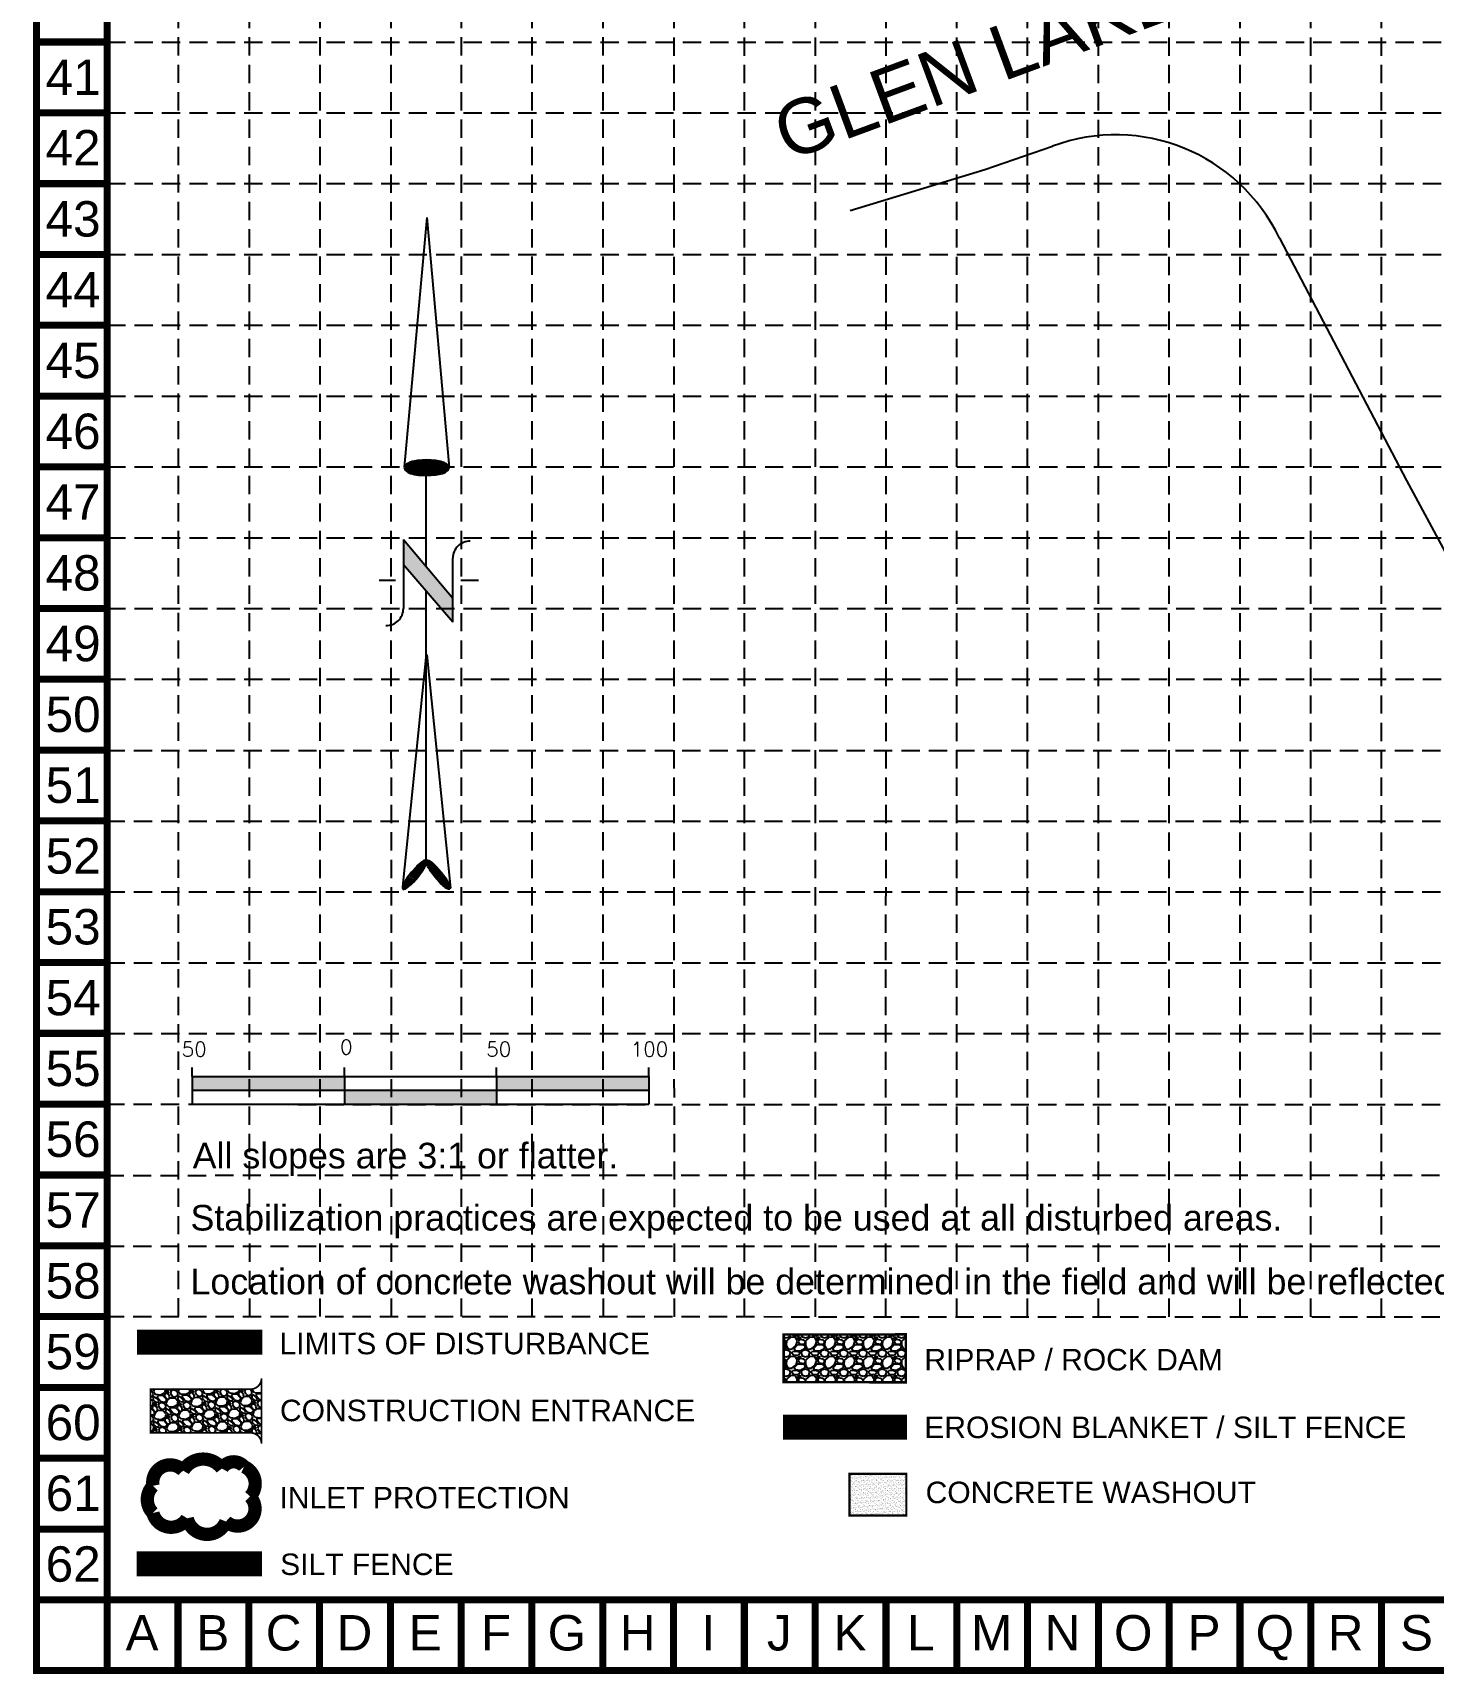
# Model space of a CAD drawing. Header units: feet. Extents: x -1330 to -864, y 1503 to 2248.
# Drawn here: x -1329.7 to -1099.8, y 1503.4 to 1772.8 of the extents above; entities that cross this region are included whole.
import ezdxf
from ezdxf.enums import TextEntityAlignment as Align

# ---------------------------------------------------------------- set-up
doc = ezdxf.new("R2010")
doc.units = ezdxf.units.FT
doc.header["$LTSCALE"] = 40
doc.header["$MEASUREMENT"] = 0
for name, pattern in [('ACAD_ISO02W100', [15, 12, -3]), ('DASHED', [0.75, 0.5, -0.25]), ('HIDDEN', [0.375, 0.25, -0.125]), ('PHANTOM2', [1.25, 0.625, -0.125, 0.125, -0.125, 0.125, -0.125])]:
    doc.linetypes.add(name, pattern=pattern)
for name, color, linetype in [('BASE', 7, 'Continuous'), ('BND-HOLD', 6, 'PHANTOM2'), ('EX-PAV-TC', 1, 'Continuous'), ('EX-STM', 7, 'Continuous'), ('GRID', 254, 'HIDDEN'), ('NARROW', 7, 'Continuous'), ('STREET-NAMES', 4, 'Continuous')]:
    doc.layers.add(name, color=color, linetype=linetype)
doc.styles.add('L120', font='simplex.shx', dxfattribs={"height": 4.8})
doc.styles.add("L200'", font='ARIAL.TTF', dxfattribs={"height": 0.001969})
doc.styles.get("Standard").update_dxf_attribs({"font": 'ARIAL.TTF'})

# ---------------------------------------------------------------- blocks, each defined once
blk = doc.blocks.new('washout')
at = {"layer": 'BASE'}
h = blk.add_hatch(dxfattribs=at)
h.set_pattern_fill('AR-SAND', color=30, scale=1.29438, style=0)
h.set_pattern_definition([(37.5, (1095.3101, -97.0785), (-0.0815373, 2.494042), [0, -1.9674576, 0, -2.200446, 0, -2.1033675]), (7.5, (1095.31, -97.0785), (2.290764, 3.652929), [0, -1.0613916, 0, -1.7733006, 0, -0.6795495]), (327.5, (1093.718, -97.0785), (4.030883, 0.007325), [0, -0.64719, 0, -2.329884, 0, -3.041793]), (317.5, (1093.718, -97.0785), (3.89107, 1.136046), [0, -0.323595, 0, -1.5273684, 0, -1.747413])])
h.paths.add_polyline_path([(44.3, 0), (44.3, 32.4), (0, 32.4), (0, 0)])
at = {"layer": 'BASE', "color": 30, "linetype": 'ACAD_ISO02W100', "const_width": 1.62}
blk.add_lwpolyline([(0, 0), (44.3, 0), (44.3, 32.4), (0, 32.4)], close=True, dxfattribs=at)
blk = doc.blocks.new('North Arrow')
at = {"layer": 'NARROW'}
for p, q in [((32.43, 3.06), (32.43, 4.63)), ((0, 0), (22.36, 2)), ((28.77, -2.09), (34.02, 2.32)), ((36.18, 2.33), (30.46, 2.33)), ((36.16, 2.32), (31.04, -2.09)), ((39.1, 0.01), (59.96, 2.11)), ((0, 0), (22.33, -2.02)), ((31.2, -0.05), (21.66, -0.05)), ((21.66, -0.05), (21.66, -0.05)), ((57.45, -0.05), (33.41, -0.05)), ((59.83, -2.14), (39.04, -0.01)), ((57.69, -0.03), (57.77, -0.01)), ((57.77, -0.05), (57.69, -0.03)), ((28.77, -2.09), (34.95, -2.09)), ((32.43, -4.26), (32.43, -2.8))]:
    blk.add_line(p, q, dxfattribs=at)
blk.add_lwpolyline([(22.36, -2.03), (22.59, -1.93, 0.091577), (22.87, -1.44, 0.048306), (23.03, -0.75), (23.07, -0.01), (23.01, 0.82, 0.048306), (22.87, 1.42, 0.091577), (22.59, 1.91), (22.36, 2.01), (22.14, 1.91, 0.091577), (21.86, 1.42, 0.048306), (21.72, 0.82), (21.66, -0.01), (21.72, -0.83, 0.048306), (21.86, -1.44, 0.091577), (22.14, -1.93)], format="xyb", close=True, dxfattribs=at)
for points in [[(57.46, -0.03), (57.44, 0.08, -0.066818), (57.67, 0.47, -0.03073), (58.01, 0.84), (58.52, 1.29), (59.07, 1.7, -0.03073), (59.5, 1.95, -0.066818), (59.93, 2.1), (60.04, 2.06)], [(60.04, 2.06), (60.05, 1.95, -0.066818), (59.82, 1.56, -0.03073), (59.43, 1.14), (58.97, 0.74), (58.42, 0.33, -0.03073), (57.99, 0.08, -0.036692), (57.76, -0.02)], [(57.46, -0.04), (57.44, -0.15, 0.066818), (57.67, -0.54, 0.03073), (58.01, -0.9), (58.52, -1.36), (59.07, -1.77, 0.03073), (59.5, -2.02, 0.066818), (59.93, -2.17), (60.04, -2.13)], [(60.04, -2.13), (60.05, -2.01, 0.066818), (59.82, -1.63, 0.03073), (59.43, -1.2), (58.97, -0.8), (58.42, -0.4, 0.03073), (57.99, -0.15, 0.036692), (57.76, -0.05)]]:
    blk.add_lwpolyline(points, format="xyb", dxfattribs=at)
for centre, start, end in [((30.46, 3.86), 178.8769, 270), ((34.95, -3.62), 358.8769, 90)]:
    blk.add_arc(centre, 1.53, start, end, dxfattribs=at)
for points in [[(23.02, 0.75), (21.85, 1.42), (22.87, 1.44), (22.14, 1.91)], [(22.87, 1.44), (22.14, 1.91), (22.59, 1.91), (22.36, 2)], [(31.05, -2.09), (36.15, 2.36), (28.75, -2.06), (34.01, 2.36)], [(59.26, 1), (58.69, 1.42), (59.45, 1.15), (59, 1.65)], [(59.45, 1.15), (59, 1.65), (59.62, 1.34), (59.28, 1.82)], [(59.62, 1.34), (59.28, 1.82), (59.81, 1.55), (59.49, 1.95)], [(59.81, 1.55), (59.49, 1.95), (59.93, 1.73), (59.69, 2.04)], [(59.93, 1.73), (59.69, 2.04), (60.05, 1.94), (59.93, 2.1)], [(60.05, 1.94), (59.93, 2.1), (60.04, 2.06)], [(23.03, -0.76), (21.67, -0.05), (23.07, -0.05), (21.72, 0.82)], [(23.07, -0.05), (21.72, 0.82), (23.02, 0.75), (21.85, 1.42)], [(57.44, 0.08), (57.7, -0.01), (57.5, 0.21), (57.77, -0.01)], [(57.45, -0.04), (57.69, -0.02), (57.44, 0.08), (57.7, -0.01)], [(57.5, 0.21), (57.77, -0.01), (57.6, 0.39), (57.94, 0.06)], [(57.6, 0.39), (57.94, 0.06), (57.68, 0.5), (58.07, 0.13)], [(57.68, 0.5), (58.07, 0.13), (57.84, 0.66), (58.29, 0.26)], [(57.84, 0.66), (58.29, 0.26), (58.03, 0.86), (58.52, 0.41)], [(58.03, 0.86), (58.52, 0.41), (58.26, 1.07), (58.73, 0.57)], [(58.26, 1.07), (58.73, 0.57), (58.52, 1.3), (59.05, 0.81)], [(58.52, 1.3), (59.05, 0.81), (58.7, 1.42), (59.26, 0.99)], [(22.87, -1.44), (21.72, -0.87), (23.03, -0.76), (21.67, -0.05)], [(22.58, -1.93), (21.86, -1.45), (22.87, -1.44), (21.72, -0.87)], [(22.36, -2.01), (22.14, -1.93), (22.58, -1.93), (21.86, -1.45)], [(57.44, -0.14), (57.69, -0.02), (57.45, -0.04), (57.69, -0.02)], [(57.46, -0.19), (57.7, -0.03), (57.44, -0.14), (57.69, -0.02)], [(57.53, -0.33), (57.76, -0.05), (57.46, -0.19), (57.7, -0.03)], [(57.63, -0.48), (57.9, -0.1), (57.53, -0.33), (57.76, -0.05)], [(57.78, -0.66), (58.09, -0.2), (57.63, -0.48), (57.9, -0.1)], [(57.97, -0.87), (58.34, -0.35), (57.78, -0.66), (58.09, -0.2)], [(58.24, -1.11), (58.61, -0.54), (57.97, -0.87), (58.34, -0.35)], [(58.61, -1.43), (58.93, -0.77), (58.24, -1.11), (58.61, -0.54)], [(58.91, -1.64), (59.2, -1), (58.61, -1.43), (58.93, -0.77)], [(59.12, -1.79), (59.57, -1.36), (58.92, -1.65), (59.2, -1.01)], [(59.35, -1.93), (59.81, -1.62), (59.12, -1.79), (59.57, -1.36)], [(59.54, -1.32), (59.41, -1.18), (59.21, -1.01)], [(59.58, -2.05), (59.93, -1.79), (59.35, -1.93), (59.81, -1.62)], [(59.78, -2.13), (60.05, -2.01), (59.58, -2.05), (59.93, -1.79)], [(59.92, -2.17), (60.04, -2.13), (59.78, -2.13), (60.05, -2.01)]]:
    blk.add_solid(points, dxfattribs=at)
blk = doc.blocks.new('scale')
h = blk.add_hatch(color=7)
h.paths.add_polyline_path([(0, -7.5), (0, -3), (-50, -3), (-50, -7.5)])
h.paths.add_polyline_path([(0, -7.5), (0, -12.01), (50, -12.01), (50, -7.5)])
h.paths.add_polyline_path([(50, -3), (50, -7.5), (100, -7.5), (100, -3)])
at = {"color": 7}
for p, q in [((-50, -3), (-50, 0)), ((0, -3), (0, 0)), ((50, -3), (50, 0)), ((100, -3), (100, 0)), ((-50, -3), (0, -3)), ((-50, -3), (-50, -12.01)), ((0, -3), (100, -3)), ((0, -3), (0, -12.01)), ((50, -3), (50, -12.01)), ((100, -3), (100, -12.01)), ((-50, -7.5), (100, -7.5)), ((-50, -12.01), (0, -12.01)), ((0, -12.01), (100, -12.01))]:
    blk.add_line(p, q, dxfattribs=at)
at = {"color": 7, "style": 'L120'}
for s, p in [('50', (-53.42, 3.58)), ('0', (-1.42, 4.31)), ('50', (46.58, 3.58)), ('100', (94.02, 3.58))]:
    blk.add_text(s, height=4.8, dxfattribs=at).set_placement(p)

msp = doc.modelspace()

# ---------------------------------------------------------------- hatches: boundary and pattern name
at = {"layer": 'BASE', "linetype": 'ACAD_ISO02W100'}
h = msp.add_hatch(dxfattribs=at)
h.set_pattern_fill('GRAVEL', color=240, scale=3.152919, style=0)
h.set_pattern_definition([(228.0128, (-1430.8159, 1392.06155), (-25.22334661, -28.37627544), [0.42418, -41.994006]), (184.9697, (-1431.09967, 1391.74626), (37.83503159, 3.152891615), [0.727908, -72.06288]), (132.5104, (-1431.82484, 1391.6832), (31.52916097, -34.6821366), [0.513257, -50.812544]), (267.2737, (-1433.05448, 1390.89497), (3.15290647, 63.05838139), [0.662863, -65.623463]), (292.8337, (-1433.08601, 1390.23286), (-15.76462635, 37.83501696), [0.64999, -64.3491]), (357.2737, (-1432.83378, 1389.6338), (-63.05838139, 3.15290647), [0.662863, -65.623463]), (37.6942, (-1432.17166, 1389.60227), (-40.98797046, -31.52915998), [0.876603, -86.78362]), (72.2553, (-1431.47802, 1390.13827), (22.070467096, 69.364206626), [0.827603, -81.932766]), (121.4296, (-1431.22579, 1390.9265), (-25.22337815, 40.98793165), [0.665108, -65.84579]), (175.2364, (-1431.5726, 1391.49402), (34.68211224, -3.15289233), [0.759324, -37.20685]), (222.3974, (-1432.32931, 1391.55708), (-37.835051455, -34.68208429), [0.98197, -97.215135]), (138.8141, (-1429.9331, 1390.86344), (-22.07044245, 18.91750567), [0.335158, -33.180828]), (171.4692, (-1430.18532, 1391.08415), (40.98794189, -6.30586299), [0.637637, -63.126203]), (225, (-1430.816, 1391.1787), (-4e-16, -3.15292), [0.44589, -4.01301]), (203.1986, (-1431.0366, 1391.5571), (15.76459427, 6.3058422), [0.24012, -23.771796]), (291.8014, (-1431.2573, 1391.4625), (-3.1529187, 9.4587579), [0.33958, -16.63941]), (30.9638, (-1431.1312, 1391.1472), (9.4587508, 6.3058459), [0.551537, -17.832983]), (161.5651, (-1430.6583, 1391.431), (6.3058394, -3.152914), [0.398816, -9.57159]), (16.3895, (-1433.086, 1391.4625), (31.52919716, 9.45873408), [0.558697, -55.31117]), (70.3462, (-1432.55001, 1391.62014), (-12.61166111, -34.68211599), [0.468716, -46.402796]), (293.1986, (-1430.65826, 1392.06155), (-6.3058422, 15.76459427), [0.480237, -23.53168]), (343.6105, (-1430.46909, 1391.62014), (-31.52919716, 9.45873408), [0.558697, -55.31117]), (339.444, (-1433.086, 1389.5077), (-15.76460093, 6.30582542), [0.53877, -26.399782]), (294.7751, (-1432.58154, 1389.3185), (-15.76457049, 34.68212004), [0.45143, -44.691502]), (66.8014, (-1430.62673, 1388.90863), (6.3058422, 15.76459427), [0.480237, -23.53168]), (17.354, (-1430.43756, 1389.35004), (-40.98795367, -12.61165876), [0.528527, -52.324028]), (69.444, (-1432.17166, 1388.90863), (-6.30582542, -15.76460093), [0.269385, -26.669167]), (101.3099, (-1430.8159, 1388.90863), (-3.1529116, 12.6116785), [0.160767, -15.916027]), (165.9638, (-1430.8474, 1389.0663), (9.4587588, -3.1529129), [0.64999, -12.349826]), (186.009, (-1431.47802, 1389.22392), (31.52918945, 3.15291687), [0.602365, -59.634068]), (303.6901, (-1431.1312, 1390.8634), (-3.1529232, 6.3058367), [0.45472, -10.91329]), (353.1572, (-1430.87897, 1390.48509), (53.59962139, -6.305863263), [0.793886, -78.594588]), (60.9454, (-1430.09074, 1390.3905), (-12.61167618, -22.07043437), [0.324612, -32.136676]), (90, (-1429.933, 1390.6743), (-3.15292, 3.15292), [0.189175, -2.963744]), (120.2564, (-1431.54108, 1389.3185), (12.61165997, -22.0704409), [0.438016, -43.363735]), (48.0128, (-1431.76178, 1389.69686), (25.22334661, 28.37627544), [0.848362, -41.569825]), (0, (-1431.1943, 1390.3274), (3.15292, 3.15292), [0.81976, -2.33316]), (325.3048, (-1430.3745, 1390.32744), (-31.52917213, 22.07046031), [0.49852, -49.353505]), (254.0546, (-1429.9646, 1390.0437), (-3.1529187, -12.6116765), [0.45907, -22.494526]), (207.646, (-1430.09074, 1389.60227), (-59.90544822, -31.52921455), [0.747447, -73.99735]), (175.4261, (-1430.75285, 1389.25545), (-40.98794906, 3.15290263), [0.79075, -78.28406])])
h.paths.add_polyline_path([(-1206.48, 1551.29), (-1186.41, 1551.26), (-1186.41, 1559.14), (-1206.48, 1559.11)])
at = {"layer": 'BASE'}
h = msp.add_hatch(dxfattribs=at)
h.set_pattern_fill('GRAVEL', color=4, scale=2.868692, angle=-43.9343, style=0)
h.set_pattern_definition([(184.078545, (-5320.178, -192.32963), (-34.4403174, -2.669518451), [0.3859423, -38.2083568]), (141.0354448, (-5320.56297, -192.35708), (26.7805686364, -21.81886875), [0.6622891, -65.5666017]), (88.576145, (-5321.07792, -191.9406), (-1.235849436, -42.6282573965), [0.4669886, -46.2319268]), (223.339445, (-5322.3812, -191.68081), (41.873671805, 39.3266041347), [0.603108, -59.7076805]), (248.899445, (-5322.81984, -192.09474), (13.5554236727, 34.7421620875), [0.5913951, -58.5481983]), (313.339445, (-5323.03275, -192.64648), (-39.3266041347, 41.873671805), [0.603108, -59.7076805]), (353.7599448, (-5322.61883, -193.08512), (-46.7599527395, 5.2166304485), [0.7975795, -78.960305]), (28.3210448, (-5321.82597, -193.17181), (58.2495733175, 31.515916075), [0.7529971, -74.5467426]), (77.495345, (-5321.1631, -192.81458), (9.348267827, 42.7791797885), [0.6051505, -59.9099663]), (131.302145, (-5321.03208, -192.22379), (20.733970211, -23.960140296), [0.6908728, -33.8527505]), (178.4631448, (-5321.488075, -191.70478), (-46.6844982377, 1.1603861356), [0.8934483, -88.451446]), (94.879845, (-5320.35592, -193.67196), (-2.518607895, 26.327836977), [0.3049448, -30.1896636]), (127.534945, (-5320.38186, -193.36812), (22.875239321, -30.0068011956), [0.5801556, -57.4355418]), (181.065745, (-5320.7353, -192.908), (-1.9903921, -2.06585), [0.4056932, -3.6512478]), (159.264345, (-5320.64108, -192.52084), (14.310031866, -5.820255538), [0.2184738, -21.6288307]), (247.867145, (-5320.8454, -192.4435), (3.905325887, 8.187939956), [0.3089667, -15.1394113]), (347.029545, (-5320.9618, -192.7297), (10.17833193, -1.839466736), [0.5018174, -16.225386]), (117.630845, (-5320.4728, -192.8423), (2.14131128, -6.04662993), [0.3628637, -8.7087369]), (332.455245, (-5322.04359, -191.28906), (26.6296580965, -13.7063864153), [0.5083322, -50.3250133]), (26.411945, (-5321.59288, -191.52413), (-30.157698402, -14.7627907605), [0.4264626, -42.2197057]), (249.264345, (-5320.0747, -192.42915), (5.820255538, 14.310031866), [0.4369448, -21.4103598]), (299.676245, (-5320.22942, -192.83779), (-14.68733809, 26.1014524256), [0.5083322, -50.3250133]), (295.509745, (-5323.27763, -192.5699), (-6.348475546, 14.083651633), [0.490202, -24.019911]), (250.840845, (-5323.06652, -193.0123), (11.56508272, 32.676291952), [0.4107335, -40.6626803]), (22.867145, (-5322.04445, -194.5149), (14.083658434, 6.348460573), [0.4369448, -21.4103598]), (333.419745, (-5321.64184, -194.3451), (-34.817600864, 17.611707514), [0.4808817, -47.6071546]), (25.509745, (-5323.0567, -193.5396), (-14.083651633, -6.348475546), [0.245101, -24.265012]), (57.375645, (-5322.1684, -194.3955), (5.89572305, 10.253785766), [0.1462746, -14.4812387]), (122.029545, (-5322.08954, -194.2723), (4.20716156, -8.03702094), [0.5913951, -11.2365218]), (142.074745, (-5322.40319, -193.77091), (22.648883183, -17.838066604), [0.5480635, -54.2582134]), (259.755845, (-5321.1409, -192.9156), (1.91493002, 6.12209196), [0.4137285, -9.9294857]), (309.2229448, (-5321.21452, -193.32274), (31.1386387993, -37.968369546), [0.7223194, -71.5094923]), (17.011145, (-5320.75777, -193.88232), (-22.196138774, -6.499380209), [0.295349, -29.239639]), (46.065745, (-5320.4753, -193.796), (-0.0754579, 4.0562409), [0.1721215, -2.6965702]), (76.322145, (-5322.3848, -193.66913), (-5.669358562, -22.4225064), [0.3985301, -39.4546083]), (4.078545, (-5322.29055, -193.2819), (34.4403174, 2.669518451), [0.7718846, -37.8224145]), (316.065745, (-5321.5206, -193.227), (4.0562409, 0.0754579), [0.7458598, -2.1228318]), (281.370545, (-5320.9835, -193.7445), (-6.725724024, 34.36486689), [0.4535803, -44.9044167]), (210.120345, (-5320.89408, -194.18918), (-10.027415396, -6.273006398), [0.4176872, -20.4667037]), (163.7117448, (-5321.25536, -194.39878), (-59.1550594836, 17.1589207536), [0.6800664, -67.3266846]), (131.4918448, (-5321.90814, -194.20804), (-24.865661614, 27.9409292846), [0.719465, -71.2269578])])
edge = h.paths.add_edge_path()
edge.add_line((-1292.2, 1541.18), (-1292.2, 1551.94))
edge.add_arc((-1293.99, 1551.94), 1.79, -89.9609, 0, ccw=False)
edge.add_line((-1293.99, 1550.14), (-1310.43, 1550.14))
edge.add_line((-1310.43, 1550.14), (-1310.43, 1542.96))
edge.add_line((-1310.43, 1542.96), (-1293.99, 1542.97))
edge.add_arc((-1293.99, 1541.18), 1.79, 0, 90.0391, ccw=False)

# ---------------------------------------------------------------- linework, layer by layer
at = {"layer": 'BASE', "const_width": 1.16}
for points in [[(-864.23, 1503.94), (-864.23, 2247.83), (-1329.16, 2247.83), (-1329.16, 1503.94)], [(-875.85, 1515.56), (-875.85, 2236.21), (-1317.54, 2236.21), (-1317.54, 1515.56)]]:
    msp.add_lwpolyline(points, close=True, dxfattribs=at)
for points in [[(-1317.54, 1771.28), (-1329.16, 1771.28)], [(-1317.54, 1759.65), (-1329.16, 1759.65)], [(-1317.54, 1748.03), (-1329.16, 1748.03)], [(-1317.54, 1736.41), (-1329.16, 1736.41)], [(-1317.54, 1724.78), (-1329.16, 1724.78)], [(-1317.54, 1713.16), (-1329.16, 1713.16)], [(-1317.54, 1701.54), (-1329.16, 1701.54)], [(-1317.54, 1689.91), (-1329.16, 1689.91)], [(-1317.54, 1678.29), (-1329.16, 1678.29)], [(-1317.54, 1666.67), (-1329.16, 1666.67)], [(-1317.54, 1655.04), (-1329.16, 1655.04)], [(-1317.54, 1643.42), (-1329.16, 1643.42)], [(-1317.54, 1631.8), (-1329.16, 1631.8)], [(-1317.54, 1620.17), (-1329.16, 1620.17)], [(-1317.54, 1608.55), (-1329.16, 1608.55)], [(-1317.54, 1596.92), (-1329.16, 1596.92)], [(-1317.54, 1585.3), (-1329.16, 1585.3)], [(-1317.54, 1573.68), (-1329.16, 1573.68)], [(-1317.54, 1562.05), (-1329.16, 1562.05)], [(-1317.54, 1550.43), (-1329.16, 1550.43)], [(-1317.54, 1538.81), (-1329.16, 1538.81)], [(-1317.54, 1527.18), (-1329.16, 1527.18)], [(-1317.54, 1515.56), (-1329.16, 1515.56)], [(-1317.54, 1515.56), (-1317.54, 1503.94)], [(-1305.91, 1515.56), (-1305.91, 1503.94)], [(-1294.29, 1515.56), (-1294.29, 1503.94)], [(-1282.67, 1515.56), (-1282.67, 1503.94)], [(-1271.04, 1515.56), (-1271.04, 1503.94)], [(-1259.42, 1515.56), (-1259.42, 1503.94)], [(-1247.8, 1515.56), (-1247.8, 1503.94)], [(-1236.17, 1515.56), (-1236.17, 1503.94)], [(-1224.55, 1515.56), (-1224.55, 1503.94)], [(-1212.93, 1515.56), (-1212.93, 1503.94)], [(-1201.3, 1515.56), (-1212.93, 1515.56)], [(-1201.3, 1515.56), (-1201.3, 1503.94)], [(-1189.68, 1515.56), (-1189.68, 1503.94)], [(-1178.06, 1515.56), (-1178.06, 1503.94)], [(-1166.43, 1515.56), (-1166.43, 1503.94)], [(-1154.81, 1515.56), (-1154.81, 1503.94)], [(-1143.19, 1515.56), (-1143.19, 1503.94)], [(-1131.56, 1515.56), (-1131.56, 1503.94)], [(-1119.94, 1515.56), (-1119.94, 1503.94)], [(-1108.32, 1515.56), (-1108.32, 1503.94)]]:
    msp.add_lwpolyline(points, dxfattribs=at)
at = {"layer": 'BASE', "color": 1, "linetype": 'DASHED', "ltscale": 0.3, "const_width": 4.1}
msp.add_lwpolyline([(-1312.64, 1557.86), (-1292.09, 1557.86)], dxfattribs=at)
at = {"layer": 'BASE', "color": 240, "linetype": 'ACAD_ISO02W100', "const_width": 0.394}
msp.add_lwpolyline([(-1206.48, 1551.29), (-1186.41, 1551.26), (-1186.41, 1559.14), (-1206.48, 1559.11)], close=True, dxfattribs=at)
at = {"layer": 'BASE', "color": 4, "const_width": 0.287}
msp.add_lwpolyline([(-1292.2, 1541.18), (-1292.2, 1551.94, -0.414014), (-1293.99, 1550.14), (-1310.43, 1550.14), (-1310.43, 1542.96), (-1293.99, 1542.97, -0.414413)], format="xyb", close=True, dxfattribs=at)
at = {"layer": 'BASE', "color": 84, "const_width": 4.1}
msp.add_lwpolyline([(-1206.58, 1543.89), (-1186.21, 1543.89)], dxfattribs=at)
at = {"layer": 'BASE', "color": 170, "ltscale": 100, "const_width": 2.18}
msp.add_lwpolyline([(-1305.07, 1536.76, 0.520567), (-1305.07, 1536.76, 0.765195), (-1310, 1534.28, 0.417879), (-1310.03, 1529.81, 0.6649), (-1304.4, 1528.95, 0.744833), (-1298.04, 1528.42, 0.975642), (-1294.08, 1532.51, 0.520567), (-1295.07, 1537.43, 0.520567), (-1298.69, 1537.11, 0.540264), (-1305.07, 1536.76)], format="xyb", close=True, dxfattribs=at)
at = {"layer": 'BASE', "color": 200, "const_width": 4.1}
msp.add_lwpolyline([(-1312.68, 1521.49), (-1292.12, 1521.49)], dxfattribs=at)
at = {"layer": 'BND-HOLD', "color": 7}
msp.add_arc((160.04, 2372.97), 1335, 189.43877, 210.14342, dxfattribs=at)
at = {"layer": 'EX-PAV-TC', "color": 7}
for p, q in [((-1173.48, 1750.38), (-1162.34, 1754.18)), ((-1195.57, 1743.65), (-1173.48, 1750.38)), ((-1125.1, 1739.1), (-1104.21, 1699.29)), ((-1104.21, 1699.29), (-1091.39, 1675.44))]:
    msp.add_line(p, q, dxfattribs=at)
msp.add_arc((-1151.96, 1726.27), 29.77, 25.519, 110.3957, dxfattribs=at)
at = {"layer": 'EX-STM', "color": 7}
for radius, start, end in [(1447.45, 193.69525, 208.11137), (1452.45, 201.40773, 206.50917)]:
    msp.add_arc((241.56, 2396.29), radius, start, end, dxfattribs=at)
at = {"layer": 'GRID', "color": 8, "linetype": 'HIDDEN', "ltscale": 0.3}
for p, q in [((-1305.81, 1562.06), (-1305.87, 2235.77)), ((-1294.14, 1562.05), (-1294.28, 2235.77)), ((-1282.55, 1562.05), (-1282.65, 2235.74)), ((-1270.86, 1562.05), (-1271.05, 2235.72)), ((-1259.34, 1562.05), (-1259.39, 2235.81)), ((-1247.79, 1562.05), (-1247.76, 2235.79)), ((-1236.08, 1562.05), (-1236.14, 2235.74)), ((-1224.42, 1562.04), (-1224.54, 2235.75)), ((-1212.89, 1562.04), (-1212.88, 2235.75)), ((-1201.23, 1562.04), (-1201.24, 2235.74)), ((-1189.68, 1562.04), (-1189.66, 2235.74)), ((-1178.05, 1562.04), (-1177.98, 2235.73)), ((-1166.43, 1562.03), (-1166.43, 2236.21)), ((-1154.81, 1562.03), (-1154.81, 2236.21)), ((-1143.19, 1562.03), (-1143.19, 2236.21)), ((-1131.56, 1562.03), (-1131.56, 2236.21)), ((-1119.94, 1562.03), (-1119.94, 2236.21)), ((-1108.32, 1562.03), (-1108.32, 2236.21)), ((-1317.54, 1771.28), (-875.85, 1771.28)), ((-1317.54, 1759.65), (-875.85, 1759.65)), ((-1317.54, 1748.03), (-875.85, 1748.03)), ((-1317.54, 1736.41), (-875.85, 1736.41)), ((-1317.54, 1724.78), (-875.85, 1724.78)), ((-1317.54, 1713.16), (-875.85, 1713.16)), ((-1317.54, 1701.54), (-875.85, 1701.54)), ((-1317.54, 1689.91), (-875.85, 1689.91)), ((-1317.54, 1678.29), (-875.85, 1678.29)), ((-1317.54, 1666.67), (-875.85, 1666.67)), ((-1317.65, 1655), (-875.96, 1655)), ((-1317.65, 1643.38), (-875.96, 1643.38)), ((-1317.65, 1631.76), (-875.96, 1631.76)), ((-1317.65, 1620.13), (-875.96, 1620.13)), ((-1317.65, 1608.51), (-875.96, 1608.51)), ((-1317.71, 1596.9), (-876.33, 1596.87)), ((-1317.79, 1585.24), (-876.33, 1585.32)), ((-1317.75, 1573.64), (-876.29, 1573.61)), ((-1317.75, 1562.06), (-876.3, 1561.99))]:
    msp.add_line(p, q, dxfattribs=at)

# ---------------------------------------------------------------- block references
at = {"xscale": 0.5, "yscale": 0.5, "zscale": 0.5}
msp.add_blockref('scale', (-1278.6, 1602.95), dxfattribs=at)
at = {"layer": 'BASE', "xscale": 1.836179296873297, "yscale": 1.836179296873297, "zscale": 1.8361792968733, "rotation": 270}
msp.add_blockref('North Arrow', (-1265.07, 1742.47), dxfattribs=at)
at = {"layer": 'BASE', "xscale": 0.2108287094458774, "yscale": 0.2108287094458774, "zscale": 0.2108287094457795}
msp.add_blockref('washout', (-1195.67, 1529.41), dxfattribs=at)

# ---------------------------------------------------------------- texts
at = {"layer": 'BASE'}
for s, height, p in [('41', 5.812, (-1323.13, 1765.5)), ('42', 5.812, (-1323.14, 1753.93)), ('43', 5.812, (-1323.13, 1742.25)), ('44', 5.812, (-1323.13, 1730.63)), ('45', 5.812, (-1323.13, 1719.01)), ('46', 5.812, (-1323.13, 1707.38)), ('47', 5.812, (-1323.13, 1695.76)), ('48', 5.812, (-1323.13, 1684.14)), ('49', 5.812, (-1323.12, 1672.54)), ('50', 5.812, (-1323.12, 1660.92)), ('51', 5.812, (-1323.12, 1649.29)), ('52', 5.812, (-1323.12, 1637.67)), ('53', 5.812, (-1323.12, 1626.05)), ('54', 5.812, (-1323.12, 1614.42)), ('55', 5.812, (-1323.12, 1602.8)), ('56', 5.812, (-1323.12, 1591.18)), ('57', 5.812, (-1323.12, 1579.55)), ('58', 5.812, (-1323.12, 1567.93)), ('59', 5.812, (-1323.12, 1556.31)), ('60', 5.812, (-1323.12, 1544.68)), ('61', 5.812, (-1323.12, 1533.06)), ('62', 5.812, (-1323.12, 1521.44)), ('A', 5.81, (-1311.81, 1510.15)), ('B', 5.81, (-1300.19, 1510.15)), ('C', 5.81, (-1288.57, 1510.15)), ('D', 5.81, (-1276.94, 1510.15)), ('E', 5.81, (-1265.32, 1510.15)), ('F', 5.81, (-1253.7, 1510.15)), ('G', 5.81, (-1242.07, 1510.15)), ('H', 5.81, (-1230.45, 1510.15)), ('I', 5.81, (-1218.83, 1510.15)), ('J', 5.81, (-1207.2, 1510.15)), ('K', 5.81, (-1195.58, 1510.15)), ('L', 5.81, (-1183.96, 1510.15)), ('M', 5.81, (-1172.33, 1510.15)), ('N', 5.81, (-1160.71, 1510.15)), ('O', 5.81, (-1149.09, 1510.15)), ('P', 5.81, (-1137.46, 1510.15)), ('Q', 5.81, (-1125.84, 1510.15)), ('R', 5.81, (-1114.22, 1510.15)), ('S', 5.81, (-1102.59, 1510.15))]:
    msp.add_text(s, height=height, dxfattribs=at).set_placement(p, align=Align.MIDDLE_CENTER)
at = {"layer": 'BASE', "color": 7, "style": "L200'"}
for s, p in [('All slopes are 3:1 or flatter.', (-1303.5, 1586.38)), ('Stabilization practices are expected to be used at all disturbed areas.', (-1303.86, 1576.18)), ('Location of concrete washout will be determined in the field and will be reflected on this Site Map.', (-1303.85, 1565.7))]:
    msp.add_text(s, height=4.2051, dxfattribs=at).set_placement(p)
at = {"layer": 'BASE', "style": "L200'"}
for s, height, p in [('LIMITS OF DISTURBANCE', 3.5282, (-1289.24, 1555.87)), ('RIPRAP / ROCK DAM', 3.5282, (-1183.38, 1553.22)), ('CONSTRUCTION ENTRANCE', 3.5282, (-1289.17, 1544.88)), ('EROSION BLANKET / SILT FENCE', 3.5282, (-1183.39, 1542.11)), ('INLET PROTECTION', 3.5282, (-1289.25, 1530.57)), ('CONCRETE WASHOUT', 3.5282, (-1183.17, 1531.43)), ('SILT FENCE', 3.528, (-1289.14, 1519.63))]:
    msp.add_text(s, height=height, dxfattribs=at).set_placement(p)
at = {"layer": 'STREET-NAMES', "color": 7}
msp.add_text('GLEN LAKES', height=9, rotation=20.2912, dxfattribs=at).set_placement((-1205.89, 1751.68))

doc.saveas('drawing.dxf')
